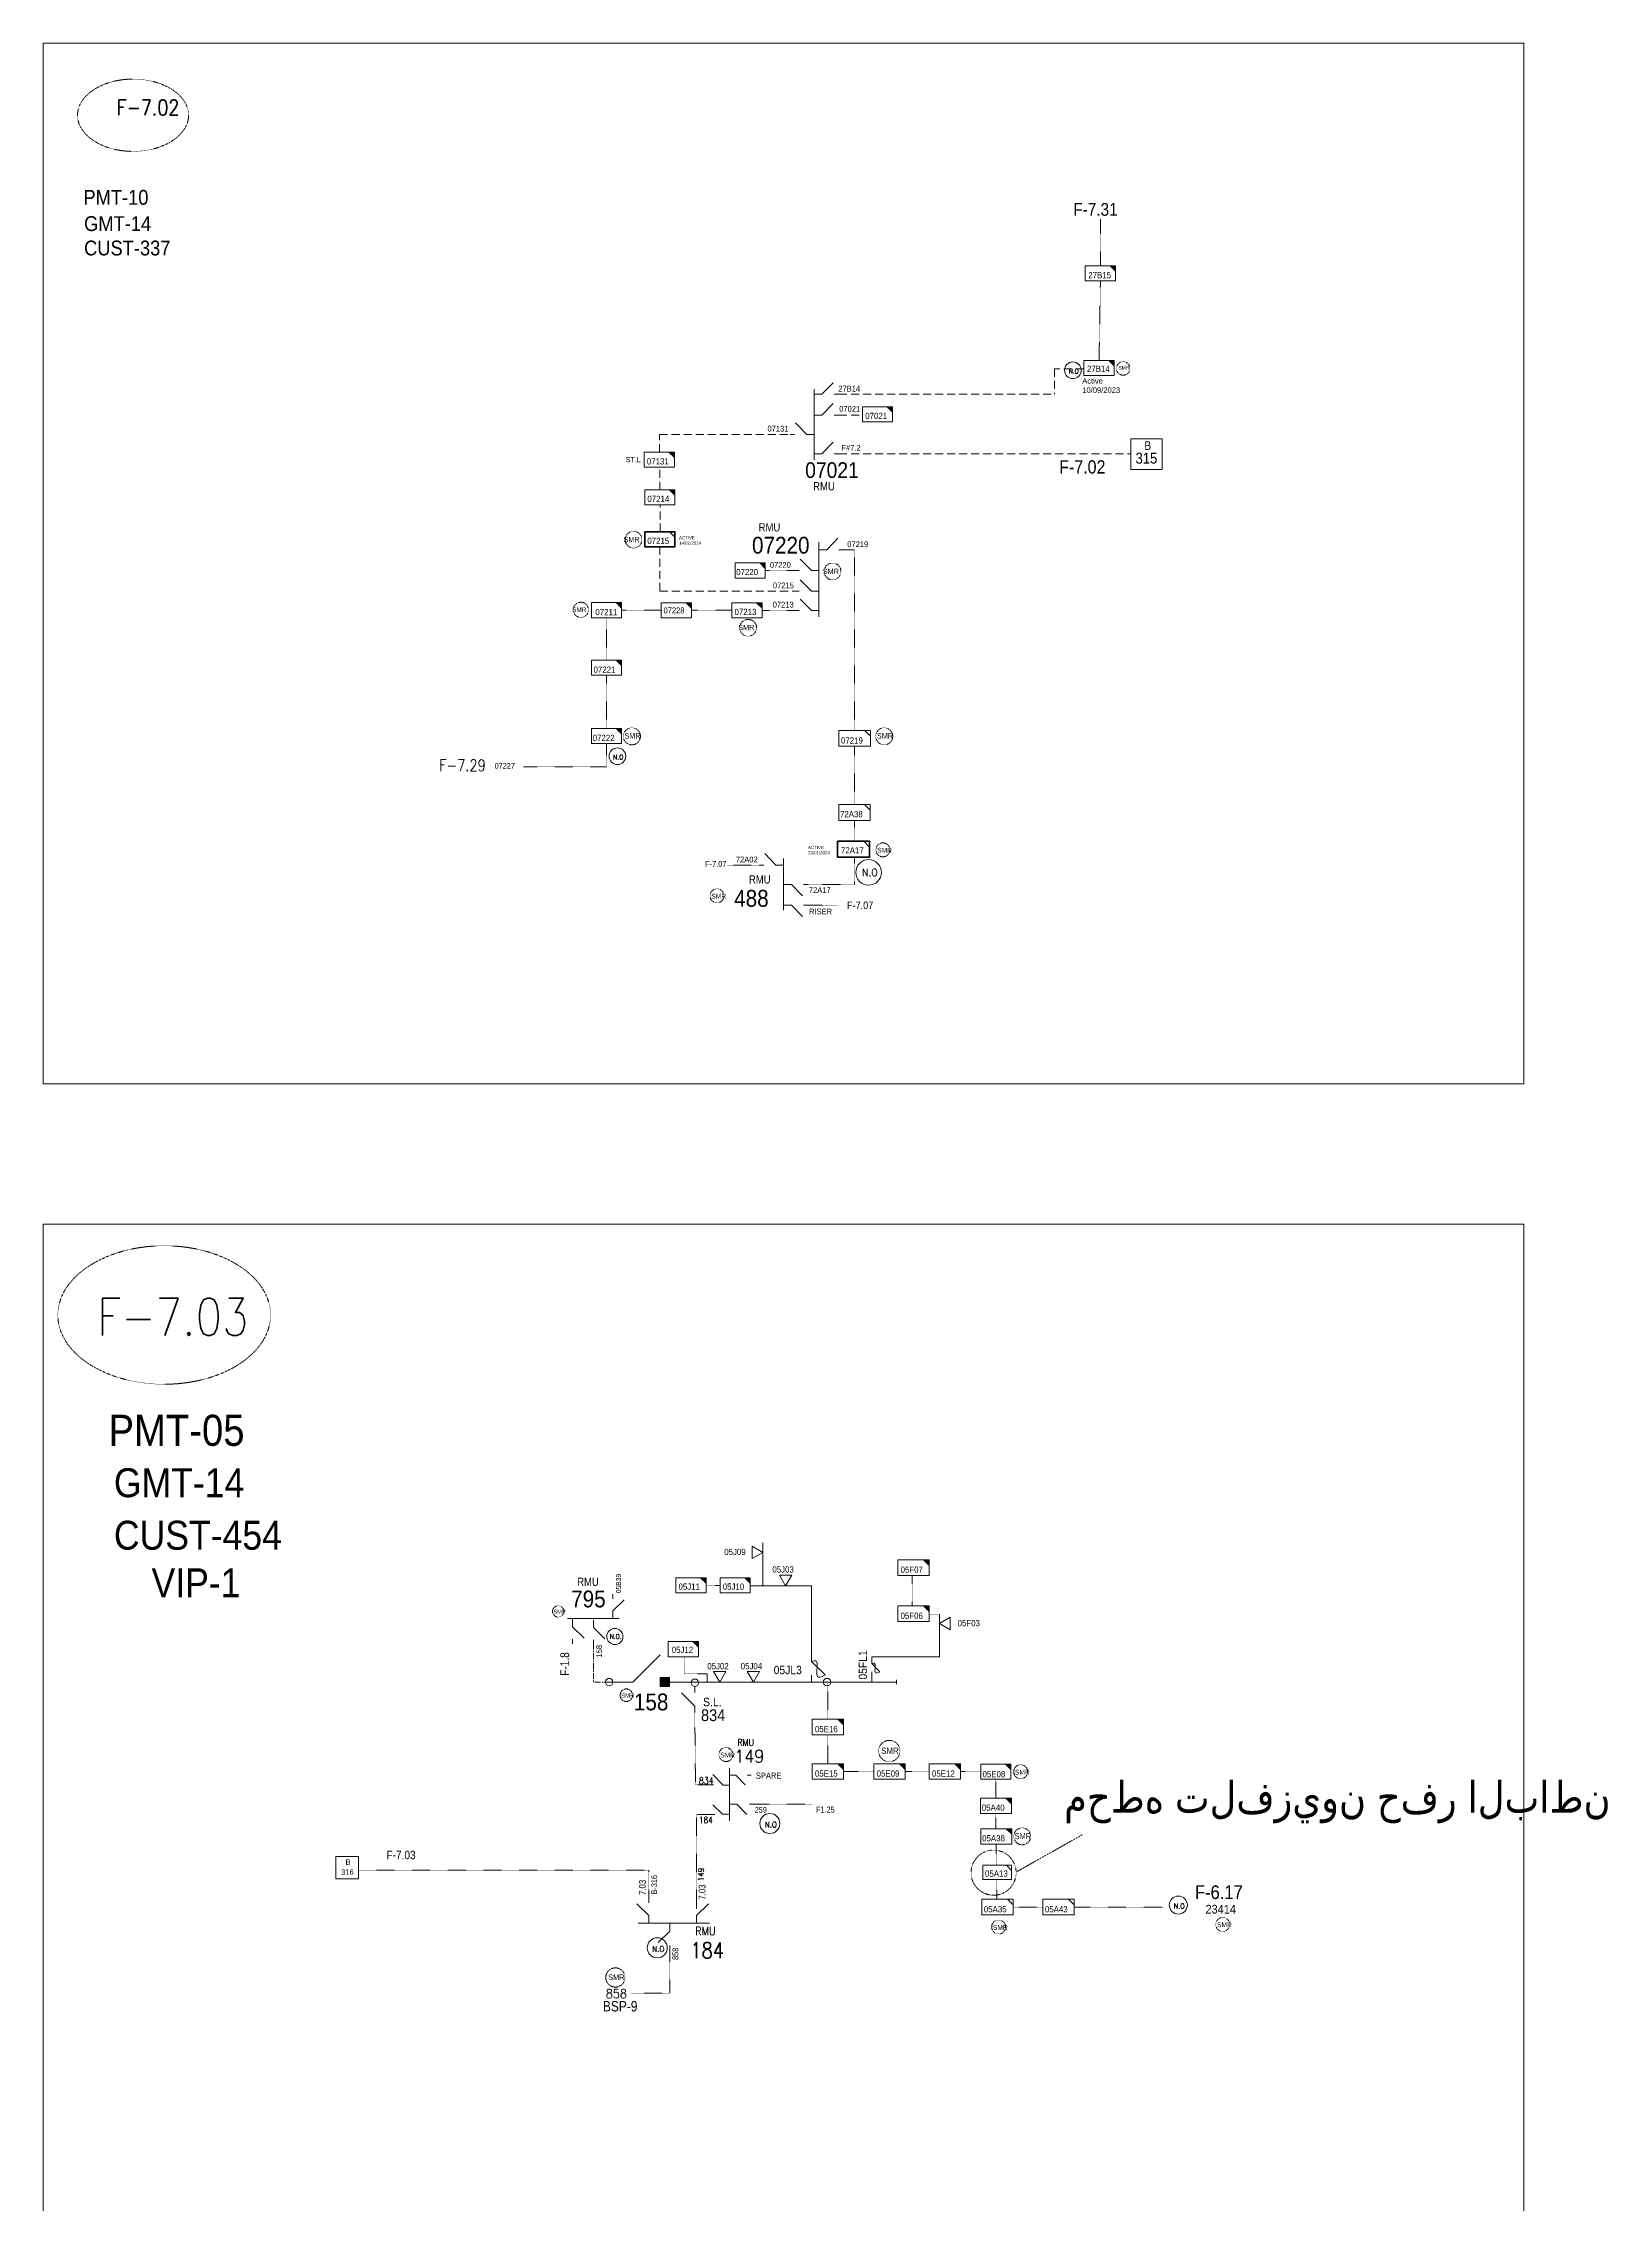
# Model space of a CAD drawing. Header units: metres. Extents: x 65984 to 144644, y -19036 to 23726.
# Drawn here: x 99766 to 100696, y 13269 to 14554 of the extents above; entities that cross this region are included whole.
import ezdxf
from ezdxf.enums import TextEntityAlignment as Align

# ---------------------------------------------------------------- set-up
doc = ezdxf.new("R2010")
doc.units = ezdxf.units.M
doc.header["$MEASUREMENT"] = 0
for name, pattern in [('( Center )', [2, 1.25, -0.25, 0.25, -0.25]), ('DGN Style 3', [0.013877, 0, -0.013877]), ('HIDDEN2', [2381.25, 1587.5, -793.75])]:
    doc.linetypes.add(name, pattern=pattern)
doc.layers.get('0').update_dxf_attribs({"color": 95, "lineweight": 40})
for name, color, linetype, lineweight in [('ABS', 7, 'Continuous', 40), ('ABS NUMBER', 112, 'Continuous', 30), ('d_eos', 111, 'Continuous', 40), ('d_eos no', 121, 'Continuous', 40), ('d_fco', 5, 'Continuous', 40), ('d_fco text', 95, 'Continuous', 40), ('d_oh branch', 94, 'Continuous', 40), ('d_switch', 95, 'Continuous', 40), ('d_tf', 1, 'Continuous', 40), ('d_tf no', 6, 'Continuous', 40), ('d_ug cable', 95, 'Continuous', 40), ('d_ug main line', 95, 'Continuous', 40), ('d_unit sub', 7, 'Continuous', 40), ('FDR  1  05', 172, 'Continuous', 40), ('FDR  1  08', 13, 'Continuous', 106), ('fedr no', 95, 'Continuous', 40), ('GRID STATION  04', 7, 'Continuous', 40), ('Level 37', 7, 'Continuous', 0), ('O H MAIN FEEDER', 4, 'Continuous', 100), ('SW N O', 114, 'Continuous', 30)]:
    doc.layers.add(name, color=color, linetype=linetype, lineweight=lineweight)
doc.styles.add('NASKHF', font='naskhf.shx', dxfattribs={"height": 8})
doc.styles.add('Style-Arial', font='arial.ttf')
doc.styles.add('Style-ENGINEERING', font='ENGINEERING.shx')
doc.styles.add('Style-msdefault', font='msdefault.shx')
doc.styles.add('Style-simplex', font='simplex.shx')
doc.styles.add('Style-STANDARD', font='STANDARD.shx')

# ---------------------------------------------------------------- blocks, each defined once
blk = doc.blocks.new('ABS2_1_1')
at = {"color": 0, "linetype": 'ByBlock', "lineweight": -2, "ltscale": 500}
for q in [(-29900, 43500), (0, 0)]:
    blk.add_line((0, 13600), q, dxfattribs=at)
at = {"color": 0, "linetype": 'ByBlock', "lineweight": -2, "ltscale": 500, "flags": 128}
for points in [[(5000, 43600), (-5000, 43600), (-5000, 53600), (5000, 53600)], [(3791, 49653), (3791, 49653), (3791, 49653)]]:
    blk.add_lwpolyline(points, close=True, dxfattribs=at)
at = {"color": 0, "linetype": 'ByBlock', "lineweight": -2, "ltscale": 500}
for points in [[(5000, 43600), (-5000, 43600), (5000, 53600), (-5000, 53600)], [(3791, 49653), (3791, 49653), (3791, 49653)]]:
    blk.add_solid(points, dxfattribs=at)
blk = doc.blocks.new('*U1026')
at = {"layer": 'ABS', "color": 7, "linetype": 'Continuous', "lineweight": 13, "ltscale": 0.118412}
for p, q in [((-8.3, 8.2), (-15.7, 8.2)), ((-8.3, 8.2), (7.9, -8.1)), ((15.7, 8.2), (8.3, 8.2))]:
    blk.add_line(p, q, dxfattribs=at)
blk = doc.blocks.new('TF_8')
at = {"color": 0, "linetype": 'ByBlock', "lineweight": -2}
blk.add_line((6.3, 4.95), (9.9, 1.35), dxfattribs=at)
blk.add_3dface([(-10.1, 4.95), (9.9, 4.95), (9.9, -5.05), (-10.1, -5.05)], dxfattribs=at)
blk = doc.blocks.new('exist.us-1000kva')
at = {"color": 0, "linetype": 'ByBlock', "lineweight": -2, "flags": 128}
blk.add_lwpolyline([(40, 12.9), (32.8, 20), (40, 20)], close=True, dxfattribs=at)
at = {"color": 0, "linetype": 'ByBlock', "lineweight": -2, "extrusion": (0, 0, -1)}
blk.add_solid([(-40, 12.9), (-32.8, 20), (-40, 20)], dxfattribs=at)
at = {"color": 0, "linetype": 'ByBlock', "lineweight": -2, "xscale": 2, "yscale": 2}
blk.add_blockref('TF_8', (20.2, 10.1), dxfattribs=at)
blk = doc.blocks.new('*U1012')
at = {"layer": 'd_fco', "color": 7, "linetype": 'Continuous', "lineweight": 13}
blk.add_line((-4.6, 4.2), (-10.1, 4.2), dxfattribs=at)
at = {"layer": 'd_fco', "color": 7, "linetype": 'Continuous', "lineweight": 13, "flags": 128}
blk.add_lwpolyline([(13, 4.2), (7.1, 4.2), (-4.4, -7.3)], dxfattribs=at)
at = {"layer": 'd_fco', "color": 7, "linetype": 'Continuous', "lineweight": 13}
blk.add_open_spline([(-4.4, -7.3), (-13, 7.7), (11.6, -7.7), (7.1, 4.2)], degree=3, dxfattribs=at)
blk = doc.blocks.new('*U1093')
at = {"layer": 'd_eos', "color": 2, "linetype": 'Continuous', "lineweight": 13, "ltscale": 0.625574}
for p, q in [((-11.9, 11.8), (-11.9, 14.6)), ((-11.9, 4.6), (-18.8, 11.2)), ((-11.9, 0), (-11.9, 4.6)), ((14.9, 0), (-15.7, 0)), ((-0.4, 0), (-0.4, -4.6)), ((-0.4, -4.6), (6.5, -11.2)), ((-0.4, -11.9), (-0.4, -14.6)), ((11.9, 0), (11.9, -4.6)), ((11.9, -4.6), (18.8, -11.2)), ((11.9, -11.9), (11.9, -14.6))]:
    blk.add_line(p, q, dxfattribs=at)
blk = doc.blocks.new('TRA1_754')
at = {"layer": 'd_tf', "color": 22, "linetype": 'Continuous', "lineweight": 13, "ltscale": 0.000236265, "extrusion": (0, 0, -1), "flags": 128}
blk.add_lwpolyline([(-10, -17), (0, 0), (10, -17)], close=True, dxfattribs=at)
blk = doc.blocks.new('TRA1_753')
at = {"layer": 'd_tf', "color": 22, "linetype": 'Continuous', "lineweight": 13, "ltscale": 0.000236265, "xscale": 1.000046566207833, "yscale": 1.000046566207833, "zscale": 1.000046566207833, "rotation": 180}
blk.add_blockref('TRA1_754', (0, 0), dxfattribs=at)
blk = doc.blocks.new('*U2601')
at = {"layer": 'd_unit sub', "color": 2, "linetype": 'Continuous', "lineweight": 13, "flags": 128}
blk.add_lwpolyline([(8.5, 4.3), (8.5, 1.2), (5.5, 4.3)], close=True, dxfattribs=at)
at = {"layer": 'd_unit sub', "color": 2, "linetype": 'Continuous', "lineweight": 13, "xscale": 0.8535245333131426, "yscale": 0.8535245333131426, "zscale": 0.3879656969605193, "rotation": 359.9999999999999}
blk.add_blockref('TF_8', (0.1, 0), dxfattribs=at)
blk = doc.blocks.new('*U2602')
at = {"layer": 'd_unit sub', "color": 172, "linetype": 'Continuous', "lineweight": 13, "flags": 128}
blk.add_lwpolyline([(8.5, 4.3), (8.5, 1.2), (5.5, 4.3)], close=True, dxfattribs=at)
at = {"layer": 'd_unit sub', "color": 172, "linetype": 'Continuous', "lineweight": 13, "xscale": 0.8535245333131426, "yscale": 0.8535245333131426, "zscale": 0.3879656969605193, "rotation": 359.9999999999999}
blk.add_blockref('TF_8', (0.1, 0), dxfattribs=at)
blk = doc.blocks.new('*U3518')
at = {"layer": 'SW N O', "color": 3, "lineweight": 13, "ltscale": 0.426762}
blk.add_circle((0, 0), 16.8, dxfattribs=at)
at = {"layer": 'SW N O', "color": 3, "lineweight": 13, "style": 'Style-STANDARD'}
blk.add_text('N.O', height=9.6, dxfattribs=at).set_placement((1.7, -0.2), align=Align.MIDDLE_CENTER)
blk = doc.blocks.new('*U3519')
at = {"layer": 'SW N O', "color": 3, "lineweight": 13, "ltscale": 0.426762}
blk.add_circle((0, 900.3), 16.8, dxfattribs=at)
at = {"layer": 'SW N O', "color": 3, "lineweight": 13, "style": 'Style-STANDARD'}
blk.add_text('N.O.', height=9.6, dxfattribs=at).set_placement((1.7, 900.1), align=Align.MIDDLE_CENTER)
blk = doc.blocks.new('*U4071')
at = {"layer": 'SW N O', "color": 3, "lineweight": 13, "ltscale": 0.426762}
blk.add_circle((0, 900.3), 16.8, dxfattribs=at)
at = {"layer": 'SW N O', "color": 3, "lineweight": 13, "insert": (1.7, 898.5), "char_height": 9.6, "attachment_point": 5, "line_spacing_factor": 0.6, "style": 'Style-STANDARD'}
blk.add_mtext('N.O', dxfattribs=at)
blk = doc.blocks.new('*U4238')
at = {"layer": 'SW N O', "color": 3, "lineweight": 13, "ltscale": 0.426762}
blk.add_circle((0, 0), 16.8, dxfattribs=at)
at = {"layer": 'SW N O', "color": 3, "lineweight": 13, "insert": (1.7, -1.8), "char_height": 9.6, "attachment_point": 5, "line_spacing_factor": 0.6, "style": 'Style-STANDARD'}
blk.add_mtext('N.O', dxfattribs=at)

msp = doc.modelspace()

# ---------------------------------------------------------------- linework, layer by layer
at = {"layer": 'd_eos', "color": 7, "linetype": 'Continuous', "lineweight": 13, "ltscale": 0.625574}
for p, q in [((100224.3, 14347.9), (100224.3, 14305.9)), ((100224.3, 14344.9), (100228.9, 14344.9)), ((100228.9, 14344.9), (100235.5, 14351.8)), ((100236.2, 14344.9), (100239, 14344.9)), ((100219.8, 14321.1), (100213.1, 14328)), ((100224.3, 14332.6), (100228.9, 14332.6)), ((100228.9, 14332.6), (100235.5, 14339.5)), ((100236.2, 14332.6), (100239, 14332.6)), ((100212.5, 14321.1), (100209.7, 14321.1)), ((100224.3, 14321.1), (100219.8, 14321.1)), ((100228.9, 14309.6), (100235.5, 14316.5)), ((100224.3, 14309.6), (100228.9, 14309.6)), ((100236.2, 14309.6), (100239, 14309.6)), ((100104.5, 13628.9), (100104.5, 13631.7)), ((100104.5, 13621.7), (100111.4, 13628.3)), ((100104.5, 13617.1), (100104.5, 13621.7)), ((100077.7, 13617.1), (100108.3, 13617.1)), ((100080.7, 13616.7), (100080.7, 13612.2)), ((100080.7, 13612.2), (100087.6, 13605.5)), ((100093.1, 13616.4), (100093.1, 13611.9)), ((100093.1, 13611.9), (100099.9, 13605.2)), ((100080.7, 13604.9), (100080.7, 13602.1)), ((100093.1, 13604.6), (100093.1, 13601.8))]:
    msp.add_line(p, q, dxfattribs=at)
at = {"layer": 'd_eos', "color": 2, "linetype": 'Continuous', "lineweight": 13, "ltscale": 0.625574}
for p, q in [((100227.1, 14257.1), (100227.1, 14212.6)), ((100227.1, 14252.5), (100231.7, 14252.5)), ((100231.7, 14252.5), (100238.4, 14259.3)), ((100239, 14252.5), (100241.8, 14252.5)), ((100215.3, 14240.2), (100212.5, 14240.2)), ((100222.6, 14240.2), (100215.9, 14247)), ((100227.1, 14240.2), (100222.6, 14240.2)), ((100215.3, 14227.9), (100212.5, 14227.9)), ((100222.6, 14227.9), (100215.9, 14234.7)), ((100227.1, 14227.9), (100222.6, 14227.9)), ((100215.3, 14216.4), (100212.5, 14216.4)), ((100222.6, 14216.4), (100215.9, 14223.2)), ((100227.1, 14216.4), (100222.6, 14216.4))]:
    msp.add_line(p, q, dxfattribs=at)
at = {"layer": 'd_eos', "color": 7, "linetype": 'Continuous', "lineweight": 13, "ltscale": 0.574507}
msp.add_line((100161.7, 13518.3), (100164.2, 13518.3), dxfattribs=at)
at = {"layer": 'd_eos', "color": 2, "linetype": 'Continuous', "lineweight": 13, "ltscale": 0.574507}
for p, q in [((100164.1, 13524.5), (100170.2, 13518.2)), ((100173.9, 13518.2), (100170.2, 13518.2)), ((100173.9, 13528.3), (100173.9, 13497)), ((100174, 13506.9), (100178.2, 13506.9)), ((100178.2, 13506.9), (100184.3, 13500.6)), ((100185.8, 13506.9), (100188.3, 13506.9)), ((100173.9, 13500.9), (100169.7, 13500.9))]:
    msp.add_line(p, q, dxfattribs=at)
at = {"layer": 'd_eos', "color": 2, "linetype": 'Continuous', "lineweight": 13, "ltscale": 0.517056}
for p, q in [((100173.9, 13524), (100177.7, 13524)), ((100177.7, 13524), (100183.2, 13518.3)), ((100184.5, 13524), (100186.8, 13524)), ((100164.1, 13506.4), (100169.7, 13500.9)), ((100165.2, 13500.7), (100162.9, 13500.7))]:
    msp.add_line(p, q, dxfattribs=at)
at = {"layer": 'd_eos', "color": 2, "linetype": 'Continuous', "lineweight": 13, "ltscale": 0.638341}
for p, q in [((100125.9, 13440.7), (100118.9, 13447.5)), ((100125.9, 13448.1), (100125.9, 13451)), ((100125.9, 13436.1), (100125.9, 13440.7)), ((100154.4, 13447.5), (100154.4, 13444.7)), ((100161.4, 13447.5), (100154.4, 13440.7)), ((100154.4, 13436.1), (100154.4, 13440.7)), ((100162.1, 13436.1), (100119.7, 13436.1)), ((100138.5, 13431.4), (100131.5, 13424.6)), ((100138.5, 13436.1), (100138.5, 13431.4)), ((100138.5, 13422.9), (100138.5, 13420.1))]:
    msp.add_line(p, q, dxfattribs=at)
at = {"layer": 'd_oh branch', "color": 22, "linetype": 'Continuous', "lineweight": 13}
for p, q in [((100193.7, 13636.7), (100193.7, 13662.2)), ((100222.7, 13636.7), (100193.7, 13636.7)), ((100222.7, 13594.7), (100222.7, 13636.7)), ((100298.8, 13594.4), (100258.6, 13594.4)), ((100258.6, 13594.4), (100258.6, 13591.9)), ((100258.6, 13583.1), (100258.6, 13579.4)), ((100273.1, 13578.1), (100273.1, 13580.7))]:
    msp.add_line(p, q, dxfattribs=at)
at = {"layer": 'd_oh branch', "color": 22, "linetype": 'Continuous', "lineweight": 13, "flags": 128}
msp.add_lwpolyline([(100298.8, 13594.4), (100298.8, 13619.8)], dxfattribs=at)
at = {"layer": 'd_ug cable', "color": 11, "linetype": 'DGN Style 3', "lineweight": 13}
msp.add_line((100394.4, 14449), (100394.4, 14421.3), dxfattribs=at)
at = {"layer": 'd_ug cable', "color": 1, "linetype": 'DGN Style 3', "lineweight": 13}
msp.add_line((100394.4, 14412.3), (100393.6, 14365.1), dxfattribs=at)
at = {"layer": 'd_ug cable', "color": 172, "linetype": 'HIDDEN2', "lineweight": 13, "ltscale": 0.003}
for p, q in [((100239, 14344.9), (100367.1, 14344.9)), ((100132.5, 14288.2), (100132.5, 14301.5)), ((100132.8, 14263.3), (100132.8, 14279.2))]:
    msp.add_line(p, q, dxfattribs=at)
at = {"layer": 'd_ug cable', "color": 2, "linetype": 'DGN Style 3', "lineweight": 13}
msp.add_line((100212.5, 14240.2), (100195.2, 14240.2), dxfattribs=at)
at = {"layer": 'd_ug cable', "color": 172, "linetype": 'DGN Style 3', "lineweight": 13}
for p, q in [((100100.8, 14212.1), (100100.8, 14186.9)), ((100109.8, 14216.5), (100133.4, 14216.5)), ((100151.4, 14216.5), (100175.3, 14216.5)), ((100100.8, 14177.9), (100100.8, 14146.3))]:
    msp.add_line(p, q, dxfattribs=at)
at = {"layer": 'd_ug cable', "color": 214, "linetype": 'DGN Style 3', "lineweight": 13}
for p, q in [((100172.7, 14065.1), (100192.3, 14065.1)), ((100218.5, 14041.3), (100238.1, 14041.3))]:
    msp.add_line(p, q, dxfattribs=at)
at = {"layer": 'd_ug cable', "color": 22, "linetype": 'DGN Style 3', "lineweight": 13}
for p, q in [((100160, 13636.9), (100168.4, 13636.9)), ((100193.7, 13636.7), (100186.3, 13636.7)), ((100282.4, 13624.6), (100282.4, 13642.8)), ((100298.8, 13619.8), (100292.5, 13619.8))]:
    msp.add_line(p, q, dxfattribs=at)
at = {"layer": 'd_ug cable', "color": 234, "linetype": 'DGN Style 3', "lineweight": 13}
for p, q in [((100153.7, 13518.3), (100153.3, 13561.6)), ((100232.4, 13530.8), (100232.3, 13548)), ((100278.4, 13526.2), (100292.7, 13526.2)), ((100311.3, 13526.2), (100323.3, 13526.2)), ((100154.3, 13500.7), (100154.4, 13447.4))]:
    msp.add_line(p, q, dxfattribs=at)
at = {"layer": 'd_ug cable', "color": 6, "linetype": 'DGN Style 3', "lineweight": 13}
msp.add_line((100344.7, 13466.7), (100383.7, 13488.7), dxfattribs=at)
at = {"layer": 'd_ug cable', "color": 135, "linetype": 'DGN Style 3', "lineweight": 13}
for q in [(100138.5, 13420.1), (100115.4, 13394.5)]:
    msp.add_line((100138.5, 13394.5), q, dxfattribs=at)
at = {"layer": 'd_ug cable', "color": 172, "linetype": 'HIDDEN2', "lineweight": 13, "ltscale": 0.003}
for points in [[(100384.6, 14360.1), (100367.1, 14360.1), (100367.1, 14344.9)], [(100239, 14332.6), (100252.9, 14332.6)], [(100132.4, 14310.5), (100132.4, 14321.1), (100209.7, 14321.1)], [(100239, 14309.6), (100412.5, 14309.6)], [(100132.5, 14254.3), (100132.5, 14227.9), (100212.5, 14227.9)]]:
    msp.add_lwpolyline(points, dxfattribs=at)
at = {"layer": 'd_ug cable', "color": 172, "linetype": 'DGN Style 3', "lineweight": 13, "flags": 128}
for points in [[(100248.3, 14145), (100248.3, 14252.5), (100241.8, 14252.5)], [(100051.5, 14123.5), (100100.8, 14123.5), (100100.8, 14137.3), (100099.9, 14137.3)], [(100248.3, 14101), (100248.3, 14135.7)], [(100248.2, 14079.2), (100248.2, 14091.7)], [(100220.8, 14053.6), (100248.2, 14053.6), (100248.2, 14069.7)]]:
    msp.add_lwpolyline(points, dxfattribs=at)
at = {"layer": 'd_ug cable', "color": 2, "linetype": 'DGN Style 3', "lineweight": 13, "flags": 128}
msp.add_lwpolyline([(100193.4, 14216.4), (100213.3, 14216.4)], dxfattribs=at)
at = {"layer": 'd_ug cable', "color": 22, "linetype": 'DGN Style 3', "lineweight": 13, "flags": 128}
for points in [[(100160.7, 13579.4), (100160.7, 13584.3), (100147.3, 13584.3), (100147.3, 13594.5)], [(100232.3, 13580), (100232.3, 13557.2)], [(100153.7, 13518.3), (100164.4, 13518.3)], [(100259.8, 13526.2), (100241.6, 13526.2)], [(100222.9, 13506.9), (100188.1, 13506.9)], [(100163.6, 13500.7), (100154.3, 13500.7)], [(100332.3, 13492.2), (100332.3, 13501.2)]]:
    msp.add_lwpolyline(points, dxfattribs=at)
at = {"layer": 'd_ug cable', "color": 1, "linetype": 'DGN Style 3', "lineweight": 13}
for centre, radius in [((100407.9, 14360.3), 4.04), ((100347.9, 13487.7), 5.02)]:
    msp.add_circle(centre, radius, dxfattribs=at)
at = {"layer": 'd_ug cable', "color": 2, "linetype": 'DGN Style 3', "lineweight": 13}
for centre, radius in [((100116.9, 14258.5), 4.99), ((100235.2, 14239.6), 4.99), ((100085.6, 14216.8), 4.49), ((100185, 14206.1), 4.99), ((100115.9, 14141.6), 5.07), ((100265.9, 14141.6), 5.07), ((100265.1, 14074.1), 4.15), ((100166.5, 14046.8), 4.15), ((100072.1, 13621.4), 3.36), ((100112.6, 13571.6), 3.74), ((100268.9, 13538.4), 6.34), ((100171.8, 13536.3), 4.15), ((100347, 13526.1), 4.15), ((100333.9, 13433.8), 4.15), ((100467.1, 13435.3), 4.15), ((100106.1, 13403.8), 5.71)]:
    msp.add_circle(centre, radius, dxfattribs=at)
at = {"layer": 'd_ug cable', "color": 6, "linetype": 'DGN Style 3', "lineweight": 13}
msp.add_circle((100330.9, 13466.1), 13.4, dxfattribs=at)
at = {"layer": 'd_ug main line', "color": 22, "linetype": '( Center )', "lineweight": 13, "ltscale": 2.94, "flags": 128}
msp.add_lwpolyline([(100093.1, 13602.4), (100093.1, 13579.4), (100102.3, 13579.4)], dxfattribs=at)
at = {"layer": 'FDR  1  08', "color": 22, "linetype": 'DGN Style 3', "lineweight": 13}
for p, q in [((100332.3, 13510.4), (100332.3, 13521.7)), ((100332.5, 13483), (100332.5, 13470.5))]:
    msp.add_line(p, q, dxfattribs=at)
at = {"layer": 'FDR  1  08', "color": 22, "linetype": 'DGN Style 3', "lineweight": 13, "flags": 128}
for points in [[(100125.9, 13451), (100125.9, 13467.5), (99953.4, 13467.5)], [(100332.8, 13450.2), (100332.8, 13462)], [(100360.2, 13445.6), (100342.5, 13445.6)], [(100431.9, 13445.6), (100378.8, 13445.6)]]:
    msp.add_lwpolyline(points, dxfattribs=at)
at = {"layer": 'fedr no', "color": 82, "linetype": 'DGN Style 3', "lineweight": 13, "true_color": 0x1dc70e}
for centre, major_axis in [((99819.4, 14510.8), (33, 0)), ((99837.9, 13797.6), (63.2, 0))]:
    msp.add_ellipse(centre, major_axis=major_axis, ratio=0.651175, dxfattribs=at)
at = {"layer": 'GRID STATION  04', "color": 218, "linetype": 'Continuous', "lineweight": 13, "ltscale": 0.482743, "flags": 128}
msp.add_lwpolyline([(100412.5, 14300.3), (100431.1, 14300.3), (100431.1, 14318.5), (100412.5, 14318.5)], close=True, dxfattribs=at)
at = {"layer": 'GRID STATION  04', "color": 121, "linetype": 'Continuous', "lineweight": 13, "ltscale": 0.482743, "flags": 128}
msp.add_lwpolyline([(99940, 13475.8), (99953.4, 13475.8), (99953.4, 13462.4), (99940, 13462.4)], close=True, dxfattribs=at)
at = {"layer": 'O H MAIN FEEDER', "color": 22, "lineweight": 13, "ltscale": 0.488306}
for p, q in [((100111.6, 13579.4), (100101.6, 13579.4)), ((100273.1, 13579.4), (100136, 13579.4))]:
    msp.add_line(p, q, dxfattribs=at)
at = {"layer": 'O H MAIN FEEDER', "color": 140, "linetype": 'Continuous', "lineweight": 13, "flags": 128}
for points in [[(99766, 14553.6), (100646, 14553.6), (100646, 13935.1), (99766, 13935.1)], [(99766, 13851.7), (100646, 13851.7), (100646, 13233.2), (99766, 13233.2)]]:
    msp.add_lwpolyline(points, close=True, dxfattribs=at)
at = {"layer": 'O H MAIN FEEDER', "color": 22, "lineweight": 13, "ltscale": 0.488306}
for centre in [(100102.4, 13579.4), (100231.9, 13579.4), (100153.3, 13579)]:
    msp.add_circle(centre, 2.21, dxfattribs=at)

# ---------------------------------------------------------------- block references
at = {"layer": 'ABS', "color": 2, "linetype": 'Continuous', "lineweight": 13, "ltscale": 0.812883, "xscale": 0.0005446322480400587, "yscale": 0.0005446322480400587, "zscale": 0.000360672857092237, "rotation": 269.9999999999997}
msp.add_blockref('ABS2_1_1', (100109, 13579.4), dxfattribs=at)
at = {"layer": 'ABS', "color": 7, "linetype": 'Continuous', "lineweight": 13, "ltscale": 0.118412, "extrusion": (0, 0, -1), "xscale": 0.4899999999999999, "yscale": 0.4899999999999999, "zscale": 0.4899999999999999, "rotation": 89.9999999999999}
msp.add_blockref('*U1026', (-100149.3, 13569.1), dxfattribs=at)
at = {"layer": 'd_eos', "color": 2, "linetype": 'Continuous', "lineweight": 13, "ltscale": 0.625574, "extrusion": (0, 0, -1), "rotation": 270}
msp.add_blockref('*U1093', (-100206.1, 14053.2), dxfattribs=at)
at = {"layer": 'd_fco', "color": 7, "linetype": 'Continuous', "lineweight": 13, "rotation": 89.96445786225169}
for p, xscale, yscale, zscale in [((100225.6, 13586.7), 0.7000000000000001, 0.7000000000000001, 0.7000000000000001), ((100260.3, 13587.4), 0.4211744606052049, 0.4211744606052049, 0.4211744606052049)]:
    msp.add_blockref('*U1012', p, dxfattribs=dict(at, xscale=xscale, yscale=yscale, zscale=zscale))
at = {"layer": 'd_tf', "color": 22, "linetype": 'Continuous', "lineweight": 13, "ltscale": 0.000236265, "extrusion": (0, 0, -1), "xscale": 0.37, "yscale": 0.37, "zscale": 0.37}
for p, rotation in [((-100193.7, 13656.5), 270.0000000000001), ((-100298.8, 13614.2), 89.99999999999997), ((-100168.1, 13579.4), 359.9999999999999)]:
    msp.add_blockref('TRA1_753', p, dxfattribs=dict(at, rotation=rotation))
at = {"layer": 'd_tf', "color": 22, "linetype": 'Continuous', "lineweight": 13, "ltscale": 0.000236265, "xscale": 0.37, "yscale": 0.37, "zscale": 0.37}
msp.add_blockref('TRA1_753', (100207.3, 13636.7), dxfattribs=at)
at = {"layer": 'd_tf', "color": 22, "linetype": 'Continuous', "lineweight": 13, "ltscale": 0.000236265, "extrusion": (0, 0, -1), "xscale": 0.37, "yscale": 0.37, "zscale": 0.37}
msp.add_blockref('TRA1_753', (-100188.1, 13579.4), dxfattribs=at)
at = {"layer": 'd_tf no', "color": 2, "linetype": 'Continuous', "lineweight": 40, "zscale": 0.4267622666565712, "rotation": 359.9999999999999}
for p, xscale, yscale in [((100132.6, 14258.8), 0.9, 0.9), ((100247.8, 14074.5), 0.9499999999999998, 0.9499999999999998)]:
    msp.add_blockref('TF_8', p, dxfattribs=dict(at, xscale=xscale, yscale=yscale))
at = {"layer": 'd_unit sub', "color": 172, "linetype": 'Continuous', "lineweight": 13, "rotation": 359.9999999999999}
for p, xscale, yscale, zscale in [((100252.9, 14328.5), 0.45, 0.45, 0.4267622666565712), ((100123.2, 14301.5), 0.45, 0.45, 0.4267622666565712), ((100123.5, 14279.2), 0.45, 0.45, 0.4267622666565712), ((100133.4, 14212), 0.4495850242077722, 0.4495850242077722, 0.3840860399909141), ((100091.8, 14177.9), 0.45, 0.45, 0.4267622666565712)]:
    msp.add_blockref('exist.us-1000kva', p, dxfattribs=dict(at, xscale=xscale, yscale=yscale, zscale=zscale))
at = {"layer": 'd_unit sub', "color": 2, "linetype": 'Continuous', "lineweight": 13, "xscale": 0.45, "yscale": 0.45, "zscale": 0.4267622666565712, "rotation": 359.9999999999999}
for p in [(100177.2, 14235.7), (100091.8, 14212.1), (100175.3, 14212), (100091.8, 14137.3)]:
    msp.add_blockref('exist.us-1000kva', p, dxfattribs=at)
at = {"layer": 'd_unit sub', "color": 2, "linetype": 'Continuous', "lineweight": 13, "xscale": 1.1, "yscale": 1.1, "zscale": 1.1}
msp.add_blockref('*U2601', (100248.3, 14140.4), dxfattribs=at)
at = {"layer": 'd_unit sub', "color": 172, "linetype": 'Continuous', "lineweight": 13, "xscale": 1.1, "yscale": 1.1, "zscale": 1.1}
msp.add_blockref('*U2602', (100248.2, 14096.4), dxfattribs=at)
at = {"layer": 'FDR  1  05', "color": 1, "linetype": 'Continuous', "lineweight": 13, "xscale": 0.45, "yscale": 0.45, "zscale": 0.4267622666565712, "rotation": 359.9999999999999}
msp.add_blockref('exist.us-1000kva', (100385.4, 14412.3), dxfattribs=at)
at = {"layer": 'FDR  1  05', "color": 2, "linetype": 'Continuous', "lineweight": 13, "zscale": 0.4267622666565712, "rotation": 359.9999999999999}
for name, p, xscale, yscale in [('exist.us-1000kva', (100384.6, 14356.1), 0.45, 0.45), ('exist.us-1000kva', (100259.8, 13521.6), 0.4630510006237882, 0.4630510006237882), ('exist.us-1000kva', (100323.3, 13521.7), 0.4474623447902317, 0.4474623447902317), ('exist.us-1000kva', (100323.3, 13483), 0.4609359004953877, 0.4609359004953877), ('TF_8', (100333.3, 13445.7), 0.9316835556072044, 0.9316835556072044)]:
    msp.add_blockref(name, p, dxfattribs=dict(at, xscale=xscale, yscale=yscale))
at = {"layer": 'FDR  1  05', "color": 22, "linetype": 'Continuous', "lineweight": 13, "zscale": 0.4267622666565712, "rotation": 359.9999999999999}
for name, p, xscale, yscale in [('exist.us-1000kva', (100274, 13642.8), 0.4630510006237882, 0.4630510006237882), ('exist.us-1000kva', (100142.1, 13632.4), 0.4474623447902317, 0.4474623447902317), ('exist.us-1000kva', (100168.4, 13632.4), 0.4474623447902317, 0.4474623447902317), ('exist.us-1000kva', (100274, 13615.4), 0.4630510006237882, 0.4630510006237882), ('exist.us-1000kva', (100137.5, 13594.5), 0.4474623447902317, 0.4474623447902317), ('exist.us-1000kva', (100223.1, 13548), 0.4630510006237882, 0.4630510006237882), ('exist.us-1000kva', (100223.1, 13521.6), 0.4630510006237882, 0.4630510006237882), ('exist.us-1000kva', (100292.7, 13521.6), 0.4630510006237882, 0.4630510006237882), ('exist.us-1000kva', (100323.1, 13501.2), 0.4609359004953877, 0.4609359004953877), ('TF_8', (100333.1, 13466.3), 0.8535245333131425, 0.8535245333131425), ('TF_8', (100369.6, 13445.7), 0.9316835556072044, 0.9316835556072044)]:
    msp.add_blockref(name, p, dxfattribs=dict(at, xscale=xscale, yscale=yscale))
at = {"layer": 'SW N O', "color": 3, "lineweight": 13}
for name, p, xscale, yscale, zscale in [('*U4238', (100378, 14359.2), 0.2950694635422144, 0.2950694635422144, 0.2950694635422144), ('*U4238', (100107.3, 14129.8), 0.2950694635422144, 0.2950694635422144, 0.2950694635422144), ('*U3518', (100256.6, 14060.7), 0.452277687682953, 0.452277687682953, 0.452277687682953), ('*U3519', (100105.8, 13348.3), 0.2867731251001515, 0.2867731251001515, 0.2867731251001515), ('*U4071', (100197.9, 13176.2), 0.3544853440480146, 0.3544853440480146, 0.3544853440480146), ('*U4071', (100440.7, 13159.6), 0.3190368096432132, 0.3190368096432132, 0.3190368096432132), ('*U4071', (100131, 13102.3), 0.3544853440480146, 0.3544853440480146, 0.3544853440480146)]:
    msp.add_blockref(name, p, dxfattribs=dict(at, xscale=xscale, yscale=yscale, zscale=zscale))

# ---------------------------------------------------------------- texts
at = {"layer": 'ABS NUMBER', "color": 2, "lineweight": 13, "style": 'Style-Arial', "width": 0.88}
msp.add_text('158', height=10, dxfattribs=at).set_placement((100117.1, 13562.6))
at = {"layer": 'ABS NUMBER', "color": 7, "lineweight": 13, "style": 'Style-Arial', "width": 0.88}
msp.add_text('S.L.', height=5.08, dxfattribs=at).set_placement((100158.2, 13565))
msp.add_text('834', height=7.02, dxfattribs=at).set_placement((100171.4, 13556.2), align=Align.RIGHT)
at = {"layer": 'd_eos no', "color": 7, "linetype": 'Continuous', "lineweight": 13, "style": 'Style-Arial', "width": 0.88}
for s, height, p in [('PMT-10', 8.84, (99789.9, 14466.4)), ('GMT-14', 8.84, (99790.3, 14450.8)), ('07021', 9.32, (100218.9, 14304.5)), ('PMT-05', 18.5, (99804.8, 13738.3)), ('GMT-14', 17.2, (99808, 13706.5))]:
    msp.add_text(s, height=height, dxfattribs=at).set_placement(p, align=Align.TOP_LEFT)
at = {"layer": 'd_eos no', "color": 121, "linetype": 'Continuous', "lineweight": 13, "style": 'Style-Arial', "width": 0.88}
msp.add_text('CUST-337', height=8.84, dxfattribs=at).set_placement((99790.3, 14436.3), align=Align.TOP_LEFT)
at = {"layer": 'd_eos no', "color": 2, "linetype": 'Continuous', "lineweight": 13, "style": 'Style-Arial', "width": 0.88}
for s, height, p in [('07220', 10, (100187.3, 14260.2)), ('488', 10, (100176.7, 14050.3)), ('CUST-454', 17.2, (99808, 13675.3)), ('795', 10, (100079.8, 13633.8)), ('محطه تلفزيون حفر الباطن', 18.879, (100372.8, 13520.6))]:
    msp.add_text(s, height=height, dxfattribs=at).set_placement(p, align=Align.TOP_LEFT)
at = {"layer": 'd_eos no', "color": 1, "linetype": 'Continuous', "lineweight": 13, "style": 'Style-Arial', "width": 0.88}
msp.add_text('VIP-1', height=17.2, dxfattribs=at).set_placement((99830.4, 13647), align=Align.TOP_LEFT)
at = {"layer": 'd_eos no', "color": 2, "linetype": 'Continuous', "lineweight": 13, "ltscale": 0.81, "style": 'Style-msdefault', "width": 0.818182}
msp.add_text('SPARE', height=3.59, dxfattribs=at).set_placement((100189.6, 13525.6), align=Align.TOP_LEFT)
at = {"layer": 'd_eos no', "color": 7, "linetype": 'Continuous', "lineweight": 13, "ltscale": 0.796614, "style": 'Style-msdefault', "width": 0.818182}
msp.add_text('259', height=3.31, dxfattribs=at).set_placement((100188.9, 13505.1), align=Align.TOP_LEFT)
at = {"layer": 'd_fco text', "color": 7, "linetype": 'Continuous', "lineweight": 13, "style": 'Style-msdefault', "width": 0.916667}
msp.add_text('05FL1', height=5, rotation=90, dxfattribs=at).set_placement((100250.7, 13580.9), align=Align.TOP_LEFT)
msp.add_text('05JL3', height=5, dxfattribs=at).set_placement((100200.2, 13589.1), align=Align.TOP_LEFT)
at = {"layer": 'd_switch', "color": 55, "linetype": 'Continuous', "lineweight": 13, "style": 'Style-msdefault', "width": 0.9}
for s, height, p in [('F-7.31', 7.57, (100378.3, 14458.6)), ('F-6.17', 8.17, (100450.6, 13458.6))]:
    msp.add_text(s, height=height, dxfattribs=at).set_placement(p, align=Align.TOP_LEFT)
at = {"layer": 'd_switch', "color": 7, "linetype": 'Continuous', "lineweight": 13, "style": 'Style-ENGINEERING', "width": 0.857143}
for s, p in [('27B14', (100251.6, 14350)), ('07021', (100251.6, 14338)), ('F#7.2', (100251.9, 14314.8)), ('07219', (100256.4, 14257.5))]:
    msp.add_text(s, height=3.43, dxfattribs=at).set_placement(p, align=Align.TOP_RIGHT)
for s, p in [('07131', (100196.5, 14326.2)), ('07213', (100199.6, 14221.6)), ('72A02', (100177.7, 14070.1)), ('72A17', (100221.1, 14051.9)), ('RISER', (100221.2, 14039.2))]:
    msp.add_text(s, height=3.43, dxfattribs=at).set_placement(p, align=Align.TOP_LEFT)
at = {"layer": 'd_switch', "color": 7, "linetype": 'Continuous', "lineweight": 13, "ltscale": 0.9, "style": 'Style-ENGINEERING', "width": 0.857143}
msp.add_text('ST.L', height=3.09, dxfattribs=at).set_placement((100121.2, 14307.6), align=Align.TOP_RIGHT)
at = {"layer": 'd_switch', "color": 2, "linetype": 'Continuous', "lineweight": 13}
for s, height, style, width, p in [('F-7.02', 7.9, 'Style-msdefault', 0.9, (100369.9, 14305.7)), ('07220', 3.43, 'Style-ENGINEERING', 0.857143, (100197.9, 14245.2)), ('F-7.03', 5, 'Style-msdefault', 0.9, (99970, 13479.1))]:
    msp.add_text(s, height=height, dxfattribs=dict(at, style=style, width=width)).set_placement(p, align=Align.TOP_LEFT)
at = {"layer": 'd_switch', "color": 7, "linetype": 'Continuous', "lineweight": 13, "style": 'Style-ENGINEERING', "width": 0.857143}
msp.add_text('07215', height=3.43, rotation=0.0036, dxfattribs=at).set_placement((100212.2, 14229.6), align=Align.RIGHT)
at = {"layer": 'd_switch', "color": 1, "linetype": 'Continuous', "lineweight": 30, "style": 'Style-ENGINEERING', "width": 0.857143}
for p in [(100261.7, 14075.3), (100163.1, 14048), (100168.4, 13537.5), (100343.6, 13527.3), (100330.5, 13435), (100463.7, 13436.6)]:
    msp.add_text('SMR', height=2.89, rotation=0.0026, dxfattribs=at).set_placement(p, align=Align.TOP_LEFT)
at = {"layer": 'd_switch', "color": 2, "linetype": 'Continuous', "lineweight": 13, "style": 'Style-msdefault', "width": 0.9}
for height, p in [(3.52, (100172.1, 14067.5)), (4.5, (100259.4, 14043.4))]:
    msp.add_text('F-7.07', height=height, dxfattribs=at).set_placement(p, align=Align.TOP_RIGHT)
at = {"layer": 'd_switch', "color": 7, "linetype": 'Continuous', "lineweight": 13, "style": 'Style-msdefault', "width": 0.857143}
msp.add_text('05B39', height=2.92, rotation=90, dxfattribs=at).set_placement((100106.5, 13643.8), align=Align.TOP_RIGHT)
at = {"layer": 'd_switch', "color": 1, "linetype": 'Continuous', "lineweight": 30, "ltscale": 0.81, "style": 'Style-ENGINEERING', "width": 0.857143}
msp.add_text('SMR', height=2.34, rotation=0.0026, dxfattribs=at).set_placement((100069.4, 13622.4), align=Align.TOP_LEFT)
at = {"layer": 'd_switch', "color": 2, "linetype": 'Continuous', "lineweight": 13, "ltscale": 1.354603, "style": 'Style-ENGINEERING', "width": 0.857143}
msp.add_text('F-1.8', height=5.25, rotation=90, dxfattribs=at).set_placement((100078.6, 13583.1))
at = {"layer": 'd_switch', "color": 22, "linetype": 'Continuous', "lineweight": 13, "style": 'Style-ENGINEERING', "width": 0.857143}
msp.add_text('158', height=3.43, rotation=90, dxfattribs=at).set_placement((100098.1, 13594))
at = {"layer": 'd_switch', "color": 1, "linetype": 'Continuous', "lineweight": 30, "ltscale": 0.9, "style": 'Style-ENGINEERING', "width": 0.857143}
msp.add_text('SMR', height=2.6, rotation=0.0026, dxfattribs=at).set_placement((100109.5, 13572.7), align=Align.TOP_LEFT)
at = {"layer": 'd_switch', "color": 2, "linetype": 'Continuous', "lineweight": 13, "style": 'Style-msdefault', "width": 0.857143}
for s, height, rotation, p in [('F1.25', 3.65, 0.0075, (100236.4, 13505.4)), ('7.03', 4.06, 90.0075, (100155.6, 13459.1))]:
    msp.add_text(s, height=height, rotation=rotation, dxfattribs=at).set_placement(p, align=Align.TOP_RIGHT)
msp.add_text('7.03', height=4.06, rotation=90, dxfattribs=at).set_placement((100124.2, 13452.8))
at = {"layer": 'd_tf no', "color": 1, "linetype": 'Continuous', "lineweight": 13, "style": 'Style-msdefault', "width": 0.945946}
msp.add_text('27B15', height=3.7, dxfattribs=at).set_placement((100387.2, 14417.6), align=Align.TOP_LEFT)
at = {"layer": 'd_tf no', "color": 121, "linetype": 'Continuous', "lineweight": 13, "style": 'Style-msdefault', "width": 0.945946}
msp.add_text('27B14', height=3.7, dxfattribs=at).set_placement((100386.4, 14361.9), align=Align.TOP_LEFT)
at = {"layer": 'd_tf no', "color": 172, "linetype": 'Continuous', "lineweight": 13, "style": 'Style-msdefault', "width": 0.945946}
for s, height, p in [('07021', 3.7, (100254.6, 14333.9)), ('07131', 3.7, (100124.8, 14306.9)), ('07214', 3.7, (100125.1, 14284.6)), ('07228', 3.54, (100134.7, 14218.2)), ('07221', 3.7, (100093.1, 14183.1)), ('72A38', 3.7, (100239.6, 14097.2))]:
    msp.add_text(s, height=height, dxfattribs=at).set_placement(p, align=Align.TOP_LEFT)
at = {"layer": 'd_tf no', "color": 121, "linetype": 'Continuous', "lineweight": 40, "style": 'Style-msdefault', "width": 0.945946}
for s, p in [('07215', (100125.1, 14259.7)), ('72A17', (100240.2, 14075.7))]:
    msp.add_text(s, height=3.7, dxfattribs=at).set_placement(p, align=Align.TOP_LEFT)
at = {"layer": 'd_tf no', "color": 2, "linetype": 'Continuous', "lineweight": 13, "style": 'Style-msdefault', "width": 0.945946}
for s, p in [('07220', (100177.9, 14241.1)), ('07211', (100094.2, 14217.3)), ('07213', (100176.9, 14217.4)), ('07222', (100092.6, 14142.5)), ('07219', (100240.2, 14141)), ('05E09', (100261.4, 13526.9)), ('05E08', (100324.3, 13526.5)), ('05A38', (100324.1, 13488.4)), ('05A35', (100325.1, 13446.2))]:
    msp.add_text(s, height=3.7, dxfattribs=at).set_placement(p, align=Align.TOP_LEFT)
at = {"layer": 'd_tf no', "color": 1, "linetype": 'Continuous', "lineweight": 40, "style": 'Style-msdefault', "width": 0.945946}
for height, p in [(3.28, (100111.5, 14143.5)), (3.28, (100261.6, 14143.5)), (3.72, (100264.1, 13540.4)), (3.35, (100101.8, 13405.6))]:
    msp.add_text('SMR', height=height, dxfattribs=at).set_placement(p, align=Align.TOP_LEFT)
at = {"layer": 'd_tf no', "color": 7, "linetype": 'Continuous', "lineweight": 13, "style": 'Style-msdefault', "width": 0.945946}
msp.add_text('07227', height=3.33, dxfattribs=at).set_placement((100034.3, 14125.7), align=Align.TOP_LEFT)
at = {"layer": 'd_tf no', "color": 22, "linetype": 'Continuous', "lineweight": 13, "style": 'Style-msdefault', "width": 0.945946}
for s, p in [('05J09', (100170.8, 13658.6)), ('05F07', (100275.6, 13648.1)), ('05J11', (100143.6, 13638)), ('05J10', (100169.9, 13638)), ('05F06', (100275.6, 13620.7)), ('05J04', (100180.6, 13590.7)), ('05E16', (100224.7, 13553.3)), ('05E15', (100224.7, 13526.9)), ('05E12', (100294.3, 13526.9)), ('05A40', (100323.9, 13506.6)), ('05A13', (100325.8, 13467.4)), ('05A43', (100361.4, 13446.2))]:
    msp.add_text(s, height=3.7, dxfattribs=at).set_placement(p, align=Align.TOP_LEFT)
for s, p in [('05J03', (100199.4, 13644.5)), ('05F03', (100309.5, 13612.6)), ('05J02', (100160.7, 13587))]:
    msp.add_text(s, height=3.7, dxfattribs=at).set_placement(p)
at = {"layer": 'd_tf no', "color": 2, "linetype": 'Continuous', "lineweight": 13, "style": 'Style-ENGINEERING', "width": 0.945946}
msp.add_text('23414', height=5.14, dxfattribs=at).set_placement((100465.9, 13444.4), align=Align.MIDDLE_CENTER)
at = {"layer": 'd_tf no', "color": 121, "linetype": 'Continuous', "lineweight": 40, "attachment_point": 1, "style": 'NASKHF'}
for s, insert, char_height in [('\\Fmsdefault;\\H1x;\\W0.945946;Active\\P10/09/2023', (100383.6, 14354.5), 3.272), ('\\Fmsdefault;\\H1x;\\W0.945946;ACTIVE\\P14/01/2024', (100143.9, 14260.6), 1.921), ('\\Fmsdefault;\\H1x;\\W0.945946;ACTIVE\\P23/01/2024', (100220.6, 14076.5), 1.885)]:
    msp.add_mtext(s, dxfattribs=dict(at, insert=insert, char_height=char_height))
at = {"layer": 'd_tf no', "color": 2, "lineweight": 13, "attachment_point": 1, "style": 'NASKHF'}
for insert, char_height in [((100405.1, 14361.7), 2.091), ((100343.4, 13489.6), 3.571)]:
    msp.add_mtext('\\Fmsdefault;\\H1x;\\W0.925;SMR\\P', dxfattribs=dict(at, insert=insert, char_height=char_height))
at = {"layer": 'FDR  1  05', "color": 22, "linetype": 'Continuous', "lineweight": 13, "style": 'Style-msdefault', "width": 0.945946}
msp.add_text('05J12', height=3.7, dxfattribs=at).set_placement((100139.6, 13600.4), align=Align.TOP_LEFT)
at = {"layer": 'fedr no', "color": 6, "linetype": 'Continuous', "lineweight": 13, "style": 'Style-STANDARD', "width": 0.909091}
for s, height, p in [('F-7.02', 9.19, (99828.3, 14515.4)), ('F-7.03', 22.24, (99843.1, 13796.5))]:
    msp.add_text(s, height=height, dxfattribs=at).set_placement(p, align=Align.MIDDLE_CENTER)
at = {"layer": 'fedr no', "color": 2, "linetype": 'Continuous', "lineweight": 13, "style": 'Style-STANDARD', "width": 0.909091}
msp.add_text('F-7.29', height=6.83, dxfattribs=at).set_placement((100015.2, 14124.4), align=Align.MIDDLE_CENTER)
at = {"layer": 'GRID STATION  04', "color": 218, "linetype": 'Continuous', "lineweight": 13, "style": 'Style-msdefault', "width": 0.888889}
for s, height, p in [('B', 5.11, (100420.5, 14317)), ('315', 6.5, (100415.3, 14310.2))]:
    msp.add_text(s, height=height, dxfattribs=at).set_placement(p, align=Align.TOP_LEFT)
at = {"layer": 'GRID STATION  04', "color": 121, "linetype": 'Continuous', "lineweight": 13, "style": 'Style-msdefault', "width": 0.888889}
for s, p in [('316', (99943.1, 13468.1)), ('B', (99945.7, 13474))]:
    msp.add_text(s, height=3.28, dxfattribs=at).set_placement(p, align=Align.TOP_LEFT)
at = {"layer": 'Level 37', "color": 7, "linetype": 'Continuous', "lineweight": 13, "style": 'Style-msdefault', "width": 0.86}
msp.add_text('RMU', height=4.9, rotation=0.0004, dxfattribs=at).set_placement((100236.5, 14292.7), align=Align.TOP_RIGHT)
at = {"layer": 'Level 37', "color": 2, "linetype": 'Continuous', "lineweight": 13, "style": 'Style-msdefault', "width": 0.86}
for p in [(100204.1, 14268.3), (100096.2, 13641.5)]:
    msp.add_text('RMU', height=4.9, rotation=0.0004, dxfattribs=at).set_placement(p, align=Align.TOP_RIGHT)
at = {"layer": 'Level 37', "color": 1, "linetype": 'Continuous', "lineweight": 13, "style": 'Style-msdefault', "width": 0.86}
for p in [(100120.5, 14257), (100238.9, 14238.1), (100188.7, 14204.7)]:
    msp.add_text('SMR', height=3.13, rotation=359.9996, dxfattribs=at).set_placement(p, align=Align.RIGHT)
at = {"layer": 'Level 37', "color": 1, "linetype": 'Continuous', "lineweight": 13, "ltscale": 0.9, "style": 'Style-msdefault', "width": 0.86}
msp.add_text('SMR', height=2.81, rotation=359.9996, dxfattribs=at).set_placement((100088.9, 14215.5), align=Align.RIGHT)
at = {"layer": 'Level 37', "color": 2, "linetype": 'Continuous', "lineweight": 13, "style": 'Style-msdefault', "width": 0.86}
msp.add_text('RMU', height=4.9, dxfattribs=at).set_placement((100185.5, 14059), align=Align.TOP_LEFT)
at = {"layer": 'Level 37', "color": 2, "linetype": 'Continuous', "lineweight": 13, "ltscale": 0.81, "style": 'Style-simplex'}
for s, height, width, p in [('RMU', 4.04, 0.854701, (100183.6, 13543.5)), ('149', 7.6, 0.909091, (100185.7, 13535.3))]:
    msp.add_text(s, height=height, dxfattribs=dict(at, width=width)).set_placement(p, align=Align.MIDDLE_CENTER)
at = {"layer": 'Level 37', "color": 7, "linetype": 'Continuous', "lineweight": 13, "ltscale": 0.568623, "style": 'Style-STANDARD', "width": 0.909091}
msp.add_text('834', height=4.09, dxfattribs=at).set_placement((100160.1, 13520.8), align=Align.MIDDLE_CENTER)
at = {"layer": 'Level 37', "color": 7, "linetype": 'Continuous', "lineweight": 13, "ltscale": 0.586008, "style": 'Style-STANDARD', "width": 0.909091}
msp.add_text('184', height=3.77, dxfattribs=at).set_placement((100159.9, 13497.4), align=Align.MIDDLE_CENTER)
at = {"layer": 'Level 37', "color": 7, "linetype": 'Continuous', "lineweight": 13, "ltscale": 0.486, "style": 'Style-simplex', "width": 0.909091}
msp.add_text('149', height=3.42, rotation=90, dxfattribs=at).set_placement((100157, 13465), align=Align.MIDDLE_CENTER)
at = {"layer": 'Level 37', "color": 7, "linetype": 'Continuous', "lineweight": 13, "style": 'Style-msdefault', "width": 0.857143}
msp.add_text('B-316', height=3.5, rotation=90, dxfattribs=at).set_placement((100130.9, 13453.1))
at = {"layer": 'Level 37', "color": 2, "linetype": 'Continuous', "lineweight": 13}
for s, height, style, width, p in [('RMU', 4.99, 'Style-simplex', 0.854701, (100159.6, 13431.4)), ('184', 9.39, 'Style-STANDARD', 0.909091, (100160.7, 13419.9))]:
    msp.add_text(s, height=height, dxfattribs=dict(at, style=style, width=width)).set_placement(p, align=Align.MIDDLE_CENTER)
at = {"layer": 'Level 37', "color": 2, "linetype": 'Continuous', "lineweight": 13, "style": 'Style-msdefault', "width": 0.857143}
msp.add_text('858', height=3.5, rotation=90, dxfattribs=at).set_placement((100143.5, 13421.5), align=Align.RIGHT)
at = {"layer": 'Level 37', "color": 55, "linetype": 'Continuous', "lineweight": 13, "ltscale": 1.465692, "style": 'Style-msdefault', "width": 0.857143}
msp.add_text('BSP-9', height=6.2, dxfattribs=at).set_placement((100119.2, 13383.6), align=Align.RIGHT)
at = {"layer": 'Level 37', "color": 2, "linetype": 'Continuous', "lineweight": 13, "ltscale": 0.701885, "style": 'Style-simplex', "width": 0.909091}
msp.add_text('858', height=5.37, dxfattribs=at).set_placement((100106.7, 13394.2), align=Align.MIDDLE_CENTER)

doc.saveas('drawing.dxf')
